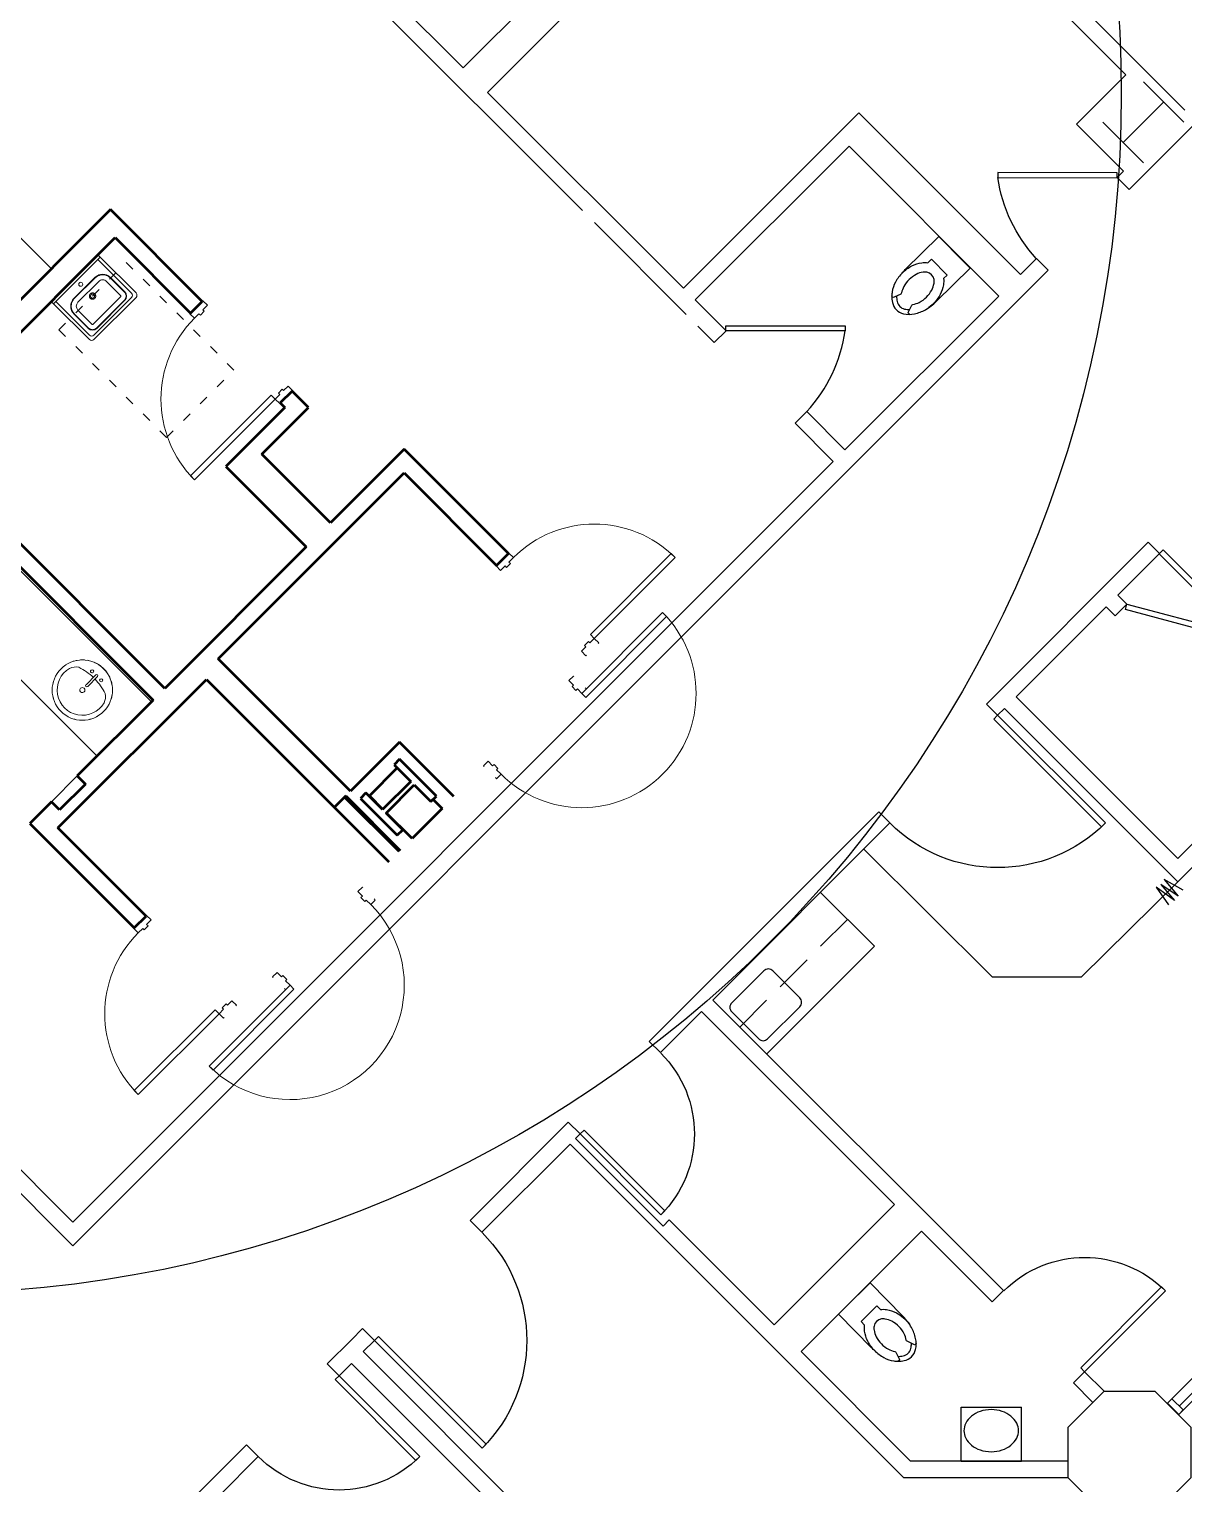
# Model space of a CAD drawing. Header units: inches. Extents: x -59 to 5682, y -269 to 4477.
# Drawn here: x 1556.3 to 1920.1, y 382 to 840.3 of the extents above; entities that cross this region are included whole.
import ezdxf

# ---------------------------------------------------------------- set-up
doc = ezdxf.new("R2010")
doc.units = ezdxf.units.IN
doc.header["$LTSCALE"] = 96
doc.header["$MEASUREMENT"] = 0
doc.linetypes.add('HIDDEN2', pattern=[0.1875, 0.125, -0.0625])
doc.linetypes.add('Loose Dash 1_32_', pattern=[0.078125, 0.03125, -0.046875])
doc.layers.get('0').update_dxf_attribs({"linetype": 'CONTINUOUS'})
for name, color, linetype in [('A-COLS', 5, 'CONTINUOUS'), ('A-DOOR', 2, 'CONTINUOUS'), ('A-FLOR-CASE', 3, 'CONTINUOUS'), ('A-FLOR-CASE-UPPR', 3, 'HIDDEN2'), ('A-FLOR-PFIX', 2, 'CONTINUOUS'), ('A-GLAZ', 2, 'CONTINUOUS'), ('A-GLAZ-SILL', 1, 'CONTINUOUS'), ('A-SHAFT', 1, 'CONTINUOUS'), ('A-WALL-FULL', 6, 'CONTINUOUS'), ('X-CLNG-TRAK', 5, 'CONTINUOUS')]:
    doc.layers.add(name, color=color, linetype=linetype)
for name, color, linetype, lineweight in [('A-DOOR-FRAM', 31, 'CONTINUOUS', 50), ('A-WALL', 113, 'CONTINUOUS', 13), ('I-WALL', 2, 'CONTINUOUS', 13), ('P-SANR-FIXT', 6, 'CONTINUOUS', 9), ('Q-CASE', 31, 'CONTINUOUS', 9), ('S-COLS', 52, 'CONTINUOUS', 13)]:
    doc.layers.add(name, color=color, linetype=linetype, lineweight=lineweight)

# ---------------------------------------------------------------- blocks, each defined once
blk = doc.blocks.new('P2477016')
for p, q in [((-2.504894, -21.068753), (-2.504894, -21.068753)), ((-3.603083, -23.831759), (-3.603083, -23.831759))]:
    blk.add_line(p, q)
for points in [[(-6.93083, -16.399601, -0.022673), (-7, -14.875), (-7, 0), (-3.020761, 0), (0, 0), (3.020761, 0), (7, 0), (7, -14.875)], [(-6.937926, -16.211212, -0.074934), (-6.387938, -12.562014, -0.085426), (-4.920528, -9.670474, -0.066386), (-3.550098, -8.264603), (-3.550098, -6.711212), (3.449902, -6.711212), (3.449902, -8.264603, -0.066386), (4.820333, -9.670474, -0.085426), (6.287743, -12.562014, -0.111314), (6.709134, -17.991061)], [(3.991504, -23.722377, -0.562484), (3.158962, -23.529526), (2.424162, -21.300368, -0.238976), (2.492058, -20.853364, 0.08035), (3.421006, -18.976205, 0.074934), (3.837731, -16.211212, 0.074934), (3.421006, -13.446218, 0.085426), (2.414145, -11.462194, 0.066386), (1.597345, -10.624271, 0.330534), (-1.69754, -10.624271, 0.066386), (-2.51434, -11.462194, 0.085426), (-3.521201, -13.446218, 0.074934), (-3.937926, -16.211212, 0.074934), (-3.521201, -18.976205, 0.08035), (-2.592253, -20.853364, -0.238976), (-2.524357, -21.300368), (-3.250575, -23.503493, -0.549653), (-4.069149, -23.710095)], [(0, -25.75, 0.143932), (2.498761, -25.015482, 0.107177), (4.949747, -22.564786, 0.077997), (6.431696, -19.212481, 0.065232), (7, -14.875)], [(-2.976493, -22.67201, 0.063273), (-1.687041, -23.754089, 0.143932), (0, -24.25)], [(0, -24.25, 0.143932), (1.687041, -23.754089, 0.059203), (2.902316, -22.750942)], [(-4.023967, -23.748064, 0.06085), (-2.498761, -25.015482, 0.143932), (0, -25.75)]]:
    blk.add_lwpolyline(points, format="xyb")
for centre, radius, start, end in [((5.443363, -16.211212), 12.38129, 180, 197.141641), ((2.746106, -17.043143), 9.558648, 197.141641, 216.672481), ((1.035634, -18.316811), 7.426057, 216.672481, 226.574161)]:
    blk.add_arc(centre, radius, start, end)
blk = doc.blocks.new('*U29')
for p, q in [((0, 0), (0, 0)), ((-36, 0), (-36, 0))]:
    blk.add_line(p, q)
blk.add_lwpolyline([(0, 0), (0, 36), (-1.75, 36), (-1.75, 0)], close=True)
blk.add_arc((0, 0), 36, 90, 180)
blk = doc.blocks.new('*U95')
for p, q in [((0, 0), (0, 0)), ((48, 0), (48, 0))]:
    blk.add_line(p, q)
blk.add_lwpolyline([(0, 0), (0, 48), (1.75, 48), (1.75, 0)], close=True)
blk.add_arc((0, 0), 48, 0, 90)
blk = doc.blocks.new('*U24')
for p, q in [((0, 0), (0, 0)), ((36, 0), (36, 0))]:
    blk.add_line(p, q)
blk.add_lwpolyline([(0, 0), (0, 36), (1.75, 36), (1.75, 0)], close=True)
blk.add_arc((0, 0), 36, 0, 90)
blk = doc.blocks.new('*U96')
for p, q in [((0, 0), (0, 0)), ((-48, 0), (-48, 0))]:
    blk.add_line(p, q)
blk.add_lwpolyline([(0, 0), (0, 48), (-1.75, 48), (-1.75, 0)], close=True)
blk.add_arc((0, 0), 48, 90, 180)
blk = doc.blocks.new('*U97')
for p, q in [((0, 0), (0, 0)), ((-36, 0), (-36, 0))]:
    blk.add_line(p, q)
blk.add_lwpolyline([(0, 0), (0, -36), (-1.75, -36), (-1.75, 0)], close=True)
blk.add_arc((0, 0), 36, 180, 270)
blk = doc.blocks.new('*U98')
for p, q in [((0, 0), (0, 0)), ((32, 0), (32, 0))]:
    blk.add_line(p, q)
blk.add_lwpolyline([(0, 0), (27.71, -16), (28.59, -14.48), (0.88, 1.52)], close=True)
blk.add_arc((0, 0), 32, 330, 0)
blk = doc.blocks.new('ador')
at = {"layer": 'A-DOOR'}
blk.add_lwpolyline([(7907.45, 2187.56), (7908.87, 2186.14), (7874.92, 2152.2), (7873.51, 2153.62)], close=True, dxfattribs=at)
blk.add_arc((7860.37, 2149.8), 60.6, 2.2706, 36.8485, dxfattribs=at)
blk = doc.blocks.new('0206.01-BAS-GRID$0$IBEAM')
for points in [[(-0.5, 0.5, 1), (-0.5, 0.5), (0.5, 0.5), (0.5, 0.5, 1)], [(0, -0.5, 1), (0, -0.5), (0, 0.5), (0, 0.5, 1)], [(-0.5, -0.5, 1), (-0.5, -0.5), (0.5, -0.5), (0.5, -0.5, 1)]]:
    blk.add_3dface(points)
blk = doc.blocks.new('Corp_Door Single F - 3_-0_ x 7_-0_ - 2_ Head-2154086-LEVEL 01 OVERALL FLOOR PLAN CATH _1')
at = {"layer": 'A-DOOR', "lineweight": 20}
for p, q in [((16.25, -2.875), (18, -2.875)), ((16.25, -2.875), (16.25, -38.875)), ((18, -2.875), (18, -38.875)), ((16.25, -38.875), (18, -38.875))]:
    blk.add_line(p, q, dxfattribs=at)
at = {"layer": 'A-DOOR', "lineweight": 9}
blk.add_arc((18, -2.875), 36, 180, 270, dxfattribs=at)
at = {"layer": 'A-DOOR-FRAM', "lineweight": 13}
for p, q in [((-20, 2.875), (-18, 2.875)), ((-20, 2.625), (-20, 2.875)), ((-18, 2.875), (-18, 0.875)), ((-18, 0.875), (-17.375, 0.875)), ((-17.375, 0.875), (-17.375, -0.875)), ((17.375, 0.875), (18, 0.875)), ((17.375, -0.875), (17.375, 0.875)), ((18, 2.875), (20, 2.875)), ((18, 0.875), (18, 2.875)), ((20, 2.875), (20, 2.625)), ((-20, -2.875), (-20, -2.625)), ((-18, -2.875), (-20, -2.875)), ((-18, -0.875), (-18, -2.875)), ((-17.375, -0.875), (-18, -0.875)), ((18, -0.875), (17.375, -0.875)), ((18, -2.875), (18, -0.875)), ((20, -2.875), (18, -2.875)), ((20, -2.625), (20, -2.875))]:
    blk.add_line(p, q, dxfattribs=at)
blk = doc.blocks.new('Corp_Door Single F - 3_-0_ x 7_-0_ - 2_ Head-2154112-LEVEL 01 OVERALL FLOOR PLAN CATH _1')
at = {"layer": 'A-DOOR', "lineweight": 20}
for p, q in [((16.25, 38.875), (18, 38.875)), ((16.25, 2.875), (16.25, 38.875)), ((18, 2.875), (18, 38.875)), ((16.25, 2.875), (18, 2.875))]:
    blk.add_line(p, q, dxfattribs=at)
at = {"layer": 'A-DOOR', "lineweight": 9}
blk.add_arc((18, 2.875), 36, 90, 180, dxfattribs=at)
at = {"layer": 'A-DOOR-FRAM', "lineweight": 13}
for p, q in [((-18, 2.875), (-20, 2.875)), ((-20, 2.875), (-20, 2.625)), ((-18, 0.875), (-18, 2.875)), ((-17.375, 0.875), (-18, 0.875)), ((-17.375, -0.875), (-17.375, 0.875)), ((18, 0.875), (17.375, 0.875)), ((17.375, 0.875), (17.375, -0.875)), ((20, 2.875), (18, 2.875)), ((18, 2.875), (18, 0.875)), ((20, 2.625), (20, 2.875)), ((-20, -2.625), (-20, -2.875)), ((-20, -2.875), (-18, -2.875)), ((-18, -2.875), (-18, -0.875)), ((-18, -0.875), (-17.375, -0.875)), ((17.375, -0.875), (18, -0.875)), ((18, -0.875), (18, -2.875)), ((18, -2.875), (20, -2.875)), ((20, -2.875), (20, -2.625))]:
    blk.add_line(p, q, dxfattribs=at)
blk = doc.blocks.new('Corp_Door Single N - 3_-0_ x 7_-0_ - 2_ Head-2944742-LEVEL 01 OVERALL FLOOR PLAN CATH _1')
at = {"layer": 'A-DOOR', "lineweight": 20}
for p, q in [((18, 4.75), (18, 3)), ((18, 4.75), (54, 4.75)), ((54, 4.75), (54, 3)), ((18, 3), (54, 3))]:
    blk.add_line(p, q, dxfattribs=at)
at = {"layer": 'A-DOOR', "lineweight": 9}
blk.add_arc((18, 3), 36, 0, 180, dxfattribs=at)
at = {"layer": 'A-DOOR-FRAM', "lineweight": 13}
for p, q in [((-18, 3), (-20, 3)), ((-20, 3), (-20, 2.5)), ((-18, 1), (-18, 3)), ((-17.375, 1), (-18, 1)), ((-17.375, -0.75), (-17.375, 1)), ((18, 1), (17.375, 1)), ((17.375, 1), (17.375, -0.75)), ((20, 3), (18, 3)), ((18, 3), (18, 1)), ((20, 2.5), (20, 3)), ((-20, -2.5), (-20, -2.75)), ((-20, -2.75), (-18, -2.75)), ((-18, -2.75), (-18, -0.75)), ((-18, -0.75), (-17.375, -0.75)), ((17.375, -0.75), (18, -0.75)), ((18, -0.75), (18, -2.75)), ((18, -2.75), (20, -2.75)), ((20, -2.75), (20, -2.5))]:
    blk.add_line(p, q, dxfattribs=at)
blk = doc.blocks.new('Corp_Door Single N - 3_-0_ x 7_-0_ - 2_ Head-2944743-LEVEL 01 OVERALL FLOOR PLAN CATH _1')
at = {"layer": 'A-DOOR', "lineweight": 20}
for p, q in [((18, -3), (54, -3)), ((18, -4.75), (18, -3)), ((54, -4.75), (54, -3)), ((18, -4.75), (54, -4.75))]:
    blk.add_line(p, q, dxfattribs=at)
at = {"layer": 'A-DOOR', "lineweight": 9}
blk.add_arc((18, -3), 36, 180, 360, dxfattribs=at)
at = {"layer": 'A-DOOR-FRAM', "lineweight": 13}
for p, q in [((-20, 2.75), (-18, 2.75)), ((-20, 2.5), (-20, 2.75)), ((-18, 2.75), (-18, 0.75)), ((-18, 0.75), (-17.375, 0.75)), ((-17.375, 0.75), (-17.375, -1)), ((17.375, 0.75), (18, 0.75)), ((17.375, -1), (17.375, 0.75)), ((18, 2.75), (20, 2.75)), ((18, 0.75), (18, 2.75)), ((20, 2.75), (20, 2.5)), ((-20, -3), (-20, -2.5)), ((-18, -3), (-20, -3)), ((-18, -1), (-18, -3)), ((-17.375, -1), (-18, -1)), ((18, -1), (17.375, -1)), ((18, -3), (18, -1)), ((20, -3), (18, -3)), ((20, -2.5), (20, -3))]:
    blk.add_line(p, q, dxfattribs=at)
blk = doc.blocks.new('Lavatory - ADA Installation-2535752-LEVEL 01 OVERALL FLOOR PLAN CATH _1')
at = {"layer": 'P-SANR-FIXT'}
for p, q in [((-10.85, -3.63), (-10.85, -4.63)), ((9.9, -4.63), (9.9, -3.63)), ((-10.85, -4.63), (9.9, -4.63)), ((-10.85, -4.63), (-10.85, -20.62)), ((-9.85, -19.63), (-9.85, -4.63)), ((-9.85, -4.63), (-9.85, -19.63)), ((-5.1, -8.13), (-5.2, -8.13)), ((4.15, -8), (-5.1, -8)), ((-5.1, -8), (4.15, -8)), ((-5.1, -8.13), (4.15, -8.13)), ((8.9, -4.63), (8.9, -19.63)), ((8.9, -19.63), (8.9, -4.63)), ((9.9, -20.62), (9.9, -4.63)), ((-8.6, -11.5), (-8.6, -17.88)), ((-8.6, -17.88), (-8.6, -11.5)), ((-8.48, -17.88), (-8.48, -11.5)), ((-6.85, -11.5), (-6.85, -17.88)), ((-6.85, -11.5), (-6.85, -17.88)), ((4.15, -9.75), (-5.1, -9.75)), ((4.15, -9.75), (-5.1, -9.75)), ((5.9, -17.88), (5.9, -11.5)), ((5.9, -17.88), (5.9, -11.5)), ((7.52, -11.5), (7.52, -11.4)), ((7.52, -11.5), (7.52, -17.88)), ((7.65, -17.88), (7.65, -11.5)), ((7.65, -11.5), (7.65, -17.88)), ((-8.48, -17.88), (-8.48, -17.93)), ((-6.73, -18), (5.77, -18)), ((-6.73, -18), (5.77, -18)), ((7.52, -17.89), (7.52, -17.88)), ((-9.85, -21.62), (8.9, -21.62)), ((7.9, -20.62), (-8.85, -20.62)), ((-8.85, -20.62), (7.9, -20.62)), ((-6.75, -19.62), (-6.73, -19.63)), ((5.77, -19.63), (-6.73, -19.63)), ((-6.73, -19.75), (5.77, -19.75)), ((5.77, -19.75), (-6.73, -19.75)), ((5.77, -19.63), (5.83, -19.62))]:
    blk.add_line(p, q, dxfattribs=at)
at = {"layer": 'P-SANR-FIXT', "linetype": 'Loose Dash 1_32_'}
for p, q in [((-15.48, -11.63), (14.52, -11.63)), ((-15.48, -59.62), (-15.48, -11.63)), ((14.52, -59.62), (14.52, -11.63)), ((-15.48, -59.62), (14.52, -59.62))]:
    blk.add_line(p, q, dxfattribs=at)
at = {"layer": 'P-SANR-FIXT', "flags": 128}
for points in [[(-8.48, -11.5), (-8.47, -11.37), (-8.47, -11.23), (-8.45, -11.1), (-8.43, -10.96), (-8.41, -10.83), (-8.38, -10.7), (-8.35, -10.57), (-8.31, -10.44), (-8.26, -10.31), (-8.21, -10.19), (-8.16, -10.06), (-8.1, -9.94), (-8.03, -9.82), (-7.96, -9.71), (-7.89, -9.59), (-7.81, -9.48), (-7.73, -9.38), (-7.64, -9.27), (-7.55, -9.17), (-7.45, -9.08), (-7.35, -8.99), (-7.25, -8.9), (-7.15, -8.81), (-7.04, -8.74), (-6.93, -8.66), (-6.81, -8.59), (-6.69, -8.52), (-6.57, -8.46), (-6.45, -8.41), (-6.33, -8.35), (-6.2, -8.31), (-6.07, -8.27), (-5.94, -8.23), (-5.81, -8.2), (-5.68, -8.17), (-5.54, -8.15), (-5.41, -8.14), (-5.27, -8.13), (-5.14, -8.13), (-5.1, -8.13)], [(4.25, -8.13), (4.18, -8.13), (4.15, -8.13)], [(4.15, -8.13), (4.28, -8.13), (4.42, -8.14), (4.55, -8.15), (4.69, -8.17), (4.82, -8.19), (4.95, -8.22), (5.08, -8.26), (5.21, -8.3), (5.34, -8.34), (5.46, -8.39), (5.59, -8.45), (5.71, -8.51), (5.82, -8.57), (5.94, -8.64), (6.05, -8.71), (6.16, -8.79), (6.27, -8.88), (6.37, -8.96), (6.47, -9.05), (6.57, -9.15), (6.66, -9.25), (6.75, -9.35), (6.83, -9.46), (6.91, -9.56), (6.99, -9.68), (7.06, -9.79), (7.12, -9.91), (7.19, -10.03), (7.24, -10.15), (7.29, -10.28), (7.34, -10.4), (7.38, -10.53), (7.42, -10.66), (7.45, -10.79), (7.47, -10.93), (7.49, -11.06), (7.51, -11.19), (7.52, -11.33), (7.52, -11.46), (7.52, -11.5)], [(-8.47, -11.4), (-8.48, -11.46), (-8.48, -11.5)], [(0.52, -11.63), (0.52, -11.59), (0.52, -11.55), (0.52, -11.51), (0.51, -11.47), (0.5, -11.43), (0.49, -11.39), (0.48, -11.35), (0.47, -11.31), (0.46, -11.27), (0.44, -11.24), (0.43, -11.2), (0.41, -11.16), (0.39, -11.13), (0.37, -11.09), (0.35, -11.06), (0.32, -11.03), (0.3, -11), (0.27, -10.97), (0.25, -10.94), (0.22, -10.91), (0.19, -10.88), (0.16, -10.85), (0.13, -10.83), (0.1, -10.81), (0.06, -10.78), (0.03, -10.76), (-0.01, -10.74), (-0.04, -10.72), (-0.08, -10.71), (-0.11, -10.69), (-0.15, -10.68), (-0.19, -10.67), (-0.23, -10.66), (-0.27, -10.65), (-0.31, -10.64), (-0.35, -10.63), (-0.39, -10.63), (-0.43, -10.63), (-0.47, -10.63), (-0.51, -10.63), (-0.55, -10.63), (-0.59, -10.63), (-0.63, -10.64), (-0.67, -10.64), (-0.7, -10.65), (-0.74, -10.66), (-0.78, -10.67), (-0.82, -10.69), (-0.86, -10.7), (-0.89, -10.72), (-0.93, -10.73), (-0.96, -10.75), (-1, -10.77), (-1.03, -10.79), (-1.07, -10.82), (-1.1, -10.84), (-1.13, -10.87), (-1.16, -10.89), (-1.19, -10.92), (-1.21, -10.95), (-1.24, -10.98), (-1.27, -11.01), (-1.29, -11.04), (-1.31, -11.08), (-1.33, -11.11), (-1.35, -11.14), (-1.37, -11.18), (-1.39, -11.22), (-1.41, -11.25), (-1.42, -11.29), (-1.43, -11.33), (-1.44, -11.37), (-1.45, -11.41), (-1.46, -11.44), (-1.47, -11.48), (-1.47, -11.52), (-1.48, -11.56), (-1.48, -11.6), (-1.48, -11.63)], [(-1.48, -11.63), (-1.48, -11.66), (-1.47, -11.7), (-1.47, -11.74), (-1.46, -11.78), (-1.46, -11.82), (-1.45, -11.86), (-1.44, -11.9), (-1.43, -11.94), (-1.41, -11.98), (-1.4, -12.01), (-1.38, -12.05), (-1.36, -12.09), (-1.34, -12.12), (-1.32, -12.16), (-1.3, -12.19), (-1.28, -12.22), (-1.25, -12.25), (-1.23, -12.28), (-1.2, -12.31), (-1.17, -12.34), (-1.14, -12.37), (-1.11, -12.4), (-1.08, -12.42), (-1.05, -12.44), (-1.02, -12.47), (-0.98, -12.49), (-0.95, -12.51), (-0.91, -12.53), (-0.88, -12.54), (-0.84, -12.56), (-0.8, -12.57), (-0.76, -12.58), (-0.73, -12.59), (-0.69, -12.6), (-0.65, -12.61), (-0.61, -12.62), (-0.57, -12.62), (-0.53, -12.62), (-0.49, -12.62), (-0.45, -12.62), (-0.41, -12.62), (-0.37, -12.62), (-0.33, -12.61), (-0.29, -12.61), (-0.25, -12.6), (-0.21, -12.59), (-0.17, -12.58), (-0.13, -12.56), (-0.1, -12.55), (-0.06, -12.53), (-0.02, -12.52), (0.01, -12.5), (0.04, -12.48), (0.08, -12.46), (0.11, -12.43), (0.14, -12.41), (0.17, -12.38), (0.2, -12.36), (0.23, -12.33), (0.26, -12.3), (0.29, -12.27), (0.31, -12.24), (0.34, -12.21), (0.36, -12.17), (0.38, -12.14), (0.4, -12.11), (0.42, -12.07), (0.44, -12.03), (0.45, -12), (0.47, -11.96), (0.48, -11.92), (0.49, -11.88), (0.5, -11.84), (0.51, -11.81), (0.51, -11.77), (0.52, -11.73), (0.52, -11.69), (0.52, -11.65), (0.52, -11.63)], [(-1.1, -11.63), (-1.1, -11.6), (-1.1, -11.58), (-1.1, -11.55), (-1.09, -11.53), (-1.09, -11.5), (-1.08, -11.48), (-1.08, -11.45), (-1.07, -11.43), (-1.06, -11.4), (-1.05, -11.38), (-1.04, -11.36), (-1.03, -11.34), (-1.02, -11.31), (-1.01, -11.29), (-0.99, -11.27), (-0.98, -11.25), (-0.96, -11.23), (-0.95, -11.21), (-0.93, -11.19), (-0.91, -11.18), (-0.89, -11.16), (-0.88, -11.14), (-0.86, -11.13), (-0.84, -11.11), (-0.81, -11.1), (-0.79, -11.09), (-0.77, -11.07), (-0.75, -11.06), (-0.73, -11.05), (-0.7, -11.04), (-0.68, -11.03), (-0.66, -11.03), (-0.63, -11.02), (-0.61, -11.01), (-0.58, -11.01), (-0.56, -11.01), (-0.53, -11), (-0.51, -11), (-0.48, -11), (-0.46, -11), (-0.43, -11), (-0.41, -11), (-0.38, -11.01), (-0.36, -11.01), (-0.34, -11.02), (-0.31, -11.02), (-0.29, -11.03), (-0.26, -11.04), (-0.24, -11.05), (-0.22, -11.06), (-0.19, -11.07), (-0.17, -11.08), (-0.15, -11.09), (-0.13, -11.11), (-0.11, -11.12), (-0.09, -11.13), (-0.07, -11.15), (-0.05, -11.17), (-0.03, -11.18), (-0.02, -11.2), (0, -11.22), (0.02, -11.24), (0.03, -11.26), (0.05, -11.28), (0.06, -11.3), (0.07, -11.32), (0.08, -11.35), (0.09, -11.37), (0.1, -11.39), (0.11, -11.42), (0.12, -11.44), (0.13, -11.46), (0.13, -11.49), (0.14, -11.51), (0.14, -11.54), (0.14, -11.56), (0.15, -11.59), (0.15, -11.61), (0.15, -11.63)], [(0.15, -11.63), (0.15, -11.65), (0.15, -11.67), (0.14, -11.7), (0.14, -11.72), (0.14, -11.75), (0.13, -11.77), (0.12, -11.8), (0.12, -11.82), (0.11, -11.85), (0.1, -11.87), (0.09, -11.89), (0.08, -11.91), (0.07, -11.94), (0.05, -11.96), (0.04, -11.98), (0.02, -12), (0.01, -12.02), (-0.01, -12.04), (-0.02, -12.06), (-0.04, -12.07), (-0.06, -12.09), (-0.08, -12.11), (-0.1, -12.12), (-0.12, -12.14), (-0.14, -12.15), (-0.16, -12.16), (-0.18, -12.18), (-0.2, -12.19), (-0.23, -12.2), (-0.25, -12.21), (-0.27, -12.22), (-0.3, -12.22), (-0.32, -12.23), (-0.35, -12.24), (-0.37, -12.24), (-0.4, -12.24), (-0.42, -12.25), (-0.45, -12.25), (-0.47, -12.25), (-0.5, -12.25), (-0.52, -12.25), (-0.55, -12.25), (-0.57, -12.24), (-0.59, -12.24), (-0.62, -12.23), (-0.64, -12.23), (-0.67, -12.22), (-0.69, -12.21), (-0.71, -12.2), (-0.74, -12.19), (-0.76, -12.18), (-0.78, -12.17), (-0.8, -12.16), (-0.82, -12.14), (-0.84, -12.13), (-0.86, -12.12), (-0.88, -12.1), (-0.9, -12.08), (-0.92, -12.07), (-0.94, -12.05), (-0.95, -12.03), (-0.97, -12.01), (-0.99, -11.99), (-1, -11.97), (-1.01, -11.95), (-1.03, -11.93), (-1.04, -11.9), (-1.05, -11.88), (-1.06, -11.86), (-1.07, -11.83), (-1.07, -11.81), (-1.08, -11.79), (-1.09, -11.76), (-1.09, -11.74), (-1.1, -11.71), (-1.1, -11.69), (-1.1, -11.66), (-1.1, -11.64), (-1.1, -11.63)], [(-6.73, -19.63), (-6.8, -19.62), (-6.87, -19.62), (-6.94, -19.61), (-7.01, -19.6), (-7.07, -19.59), (-7.14, -19.57), (-7.21, -19.56), (-7.28, -19.54), (-7.34, -19.51), (-7.41, -19.49), (-7.47, -19.46), (-7.54, -19.43), (-7.6, -19.39), (-7.66, -19.36), (-7.72, -19.32), (-7.77, -19.28), (-7.83, -19.24), (-7.88, -19.19), (-7.93, -19.14), (-7.98, -19.09), (-8.03, -19.04), (-8.08, -18.99), (-8.12, -18.94), (-8.16, -18.88), (-8.2, -18.82), (-8.24, -18.76), (-8.27, -18.7), (-8.3, -18.64), (-8.33, -18.57), (-8.36, -18.51), (-8.38, -18.44), (-8.4, -18.38), (-8.42, -18.31), (-8.44, -18.24), (-8.45, -18.17), (-8.46, -18.1), (-8.47, -18.03), (-8.47, -17.96), (-8.48, -17.89), (-8.48, -17.88)], [(7.52, -17.88), (7.52, -17.94), (7.52, -18.01), (7.51, -18.08), (7.5, -18.15), (7.49, -18.22), (7.47, -18.29), (7.45, -18.36), (7.43, -18.43), (7.41, -18.49), (7.38, -18.56), (7.36, -18.62), (7.33, -18.68), (7.29, -18.74), (7.26, -18.8), (7.22, -18.86), (7.18, -18.92), (7.13, -18.98), (7.09, -19.03), (7.04, -19.08), (6.99, -19.13), (6.94, -19.18), (6.89, -19.22), (6.83, -19.27), (6.78, -19.31), (6.72, -19.35), (6.66, -19.38), (6.6, -19.42), (6.54, -19.45), (6.47, -19.48), (6.41, -19.51), (6.34, -19.53), (6.27, -19.55), (6.21, -19.57), (6.14, -19.59), (6.07, -19.6), (6, -19.61), (5.93, -19.62), (5.86, -19.62), (5.79, -19.62), (5.77, -19.63)], [(-8.25, -18.74), (-8.21, -18.8), (-8.17, -18.86)], [(6.64, -19.39), (6.7, -19.36), (6.76, -19.32)]]:
    blk.add_lwpolyline(points, dxfattribs=at)
at = {"layer": 'P-SANR-FIXT'}
for centre, radius, start, end in [((-5.1, -11.5), 3.5, 90, 180), ((-5.1, -11.5), 3.5, 129.5802, 180), ((-5.1, -11.5), 3.5, 123.6734, 128.9698), ((-5.1, -11.5), 3.5, 90, 123.4498), ((-0.48, -6.37), 0.625, 0, 180), ((-0.48, -6.37), 0.625, 180, 360), ((4.15, -11.5), 3.5, 0, 90), ((4.15, -11.5), 3.5, 39.5802, 90), ((-5.1, -11.5), 1.75, 90, 180), ((-0.48, -11.63), 1, 168.929, 180), ((-0.48, -11.63), 1, 180, 191.071), ((-0.48, -11.63), 1, 134.4102, 148.0398), ((-0.48, -11.63), 1, 211.9602, 225.4352), ((-0.48, -11.63), 1, 103.7632, 112.7768), ((-0.48, -11.63), 1, 283.7632, 292.7768), ((-0.48, -11.63), 1, 31.9602, 45.4352), ((-0.48, -11.63), 1, 314.4102, 328.0398), ((-0.48, -11.63), 1, 360, 11.071), ((-0.48, -11.63), 1, 348.929, 360), ((4.15, -11.5), 1.75, 0, 90), ((4.15, -11.5), 3.5, 33.6734, 38.9698), ((4.15, -11.5), 3.5, 0, 33.4498), ((-6.73, -17.88), 1.88, 180, 270), ((-6.73, -17.88), 1.87, 180, 270), ((-6.73, -17.88), 0.125, 180, 270), ((-6.73, -17.88), 0.125, 180, 270), ((5.77, -17.88), 0.125, 270, 360), ((5.77, -17.88), 1.88, 270, 0), ((5.77, -17.88), 1.87, 270, 360), ((5.77, -17.88), 0.125, 270, 0), ((-9.85, -20.62), 1, 180, 270), ((-8.85, -19.63), 1, 180, 270), ((-8.85, -19.63), 1, 180, 270), ((7.9, -19.63), 1, 270, 0), ((7.9, -19.63), 1, 270, 0), ((8.9, -20.62), 1, 270, 0)]:
    blk.add_arc(centre, radius, start, end, dxfattribs=at)
blk = doc.blocks.new('W-Wide Flange-Column - W14X342-V58-LEVEL 01 OVERALL FLOOR PLAN CATH _1')
at = {"layer": 'S-COLS', "color": 8, "lineweight": 50}
for p, q in [((8.2, 8.75), (-8.2, 8.75)), ((-8.2, 8.75), (-8.2, 6.28)), ((-8.2, 6.28), (-0.77, 6.28)), ((-0.77, 6.28), (-0.77, -6.28)), ((0.77, -6.28), (0.77, 6.28)), ((0.77, 6.28), (8.2, 6.28)), ((8.2, 6.28), (8.2, 8.75)), ((-0.77, -6.28), (-8.2, -6.28)), ((-8.2, -6.28), (-8.2, -8.75)), ((-8.2, -8.75), (8.2, -8.75)), ((8.2, -6.28), (0.77, -6.28)), ((8.2, -8.75), (8.2, -6.28))]:
    blk.add_line(p, q, dxfattribs=at)
blk = doc.blocks.new('CASE_Countertop_Vanity_Sink-Round_HED - 24_ D 36_ H-3247592-LEVEL 01 OVERALL FLOOR PLAN CATH _1')
at = {"layer": 'Q-CASE'}
for p, q in [((-52.26, -0.75), (66.24, -0.75)), ((-52.26, -25), (66.24, -25))]:
    blk.add_line(p, q, dxfattribs=at)
for start, end in [(0, 124.2525), (296.0962, 360)]:
    blk.add_arc((-33.77, -11.13), 9.53, start, end, dxfattribs=at)
blk = doc.blocks.new('CASE_Countertop_Vanity_Sink-Round_HED - 24_ D 36_ H-2568368-LEVEL 01 OVERALL FLOOR PLAN CATH _1')
at = {"layer": 'Q-CASE'}
for p, q in [((-52.26, 25), (50.99, 25)), ((50.99, 0.75), (-52.26, 0.75))]:
    blk.add_line(p, q, dxfattribs=at)
for start, end in [(147.7797, 151.2375), (133.391, 136.609), (119.1644, 121.4992), (58.5008, 60.8356), (43.391, 46.609), (28.7625, 32.2203), (162.6821, 165.6363), (14.3637, 17.3179), (180, 181.281), (193.6718, 199.8383), (340.1617, 346.3282), (358.719, 360), (207.4035, 214.6585), (221.0731, 228.9269), (234.6204, 242.9984), (247.8206, 256.9709), (282.9792, 292.1794), (297.0016, 305.3796), (311.0731, 318.9269), (325.3415, 332.5965), (258.631, 281.369)]:
    blk.add_arc((-34.26, 13.5), 9.5, start, end, dxfattribs=at)
blk = doc.blocks.new('PLUMB_Sink-Vanity-Round_HED - 19_ W 19_ D 34_ H-2138727-LEVEL 01 OVERALL FLOOR PLAN CATH _1')
at = {"layer": 'P-SANR-FIXT'}
for p, q in [((3.43, -9.73), (3.43, -5.36)), ((4.18, -9.73), (4.18, -5.36))]:
    blk.add_line(p, q, dxfattribs=at)
for centre, radius, start, end in [((3.81, -3.35), 9.5, 90, 270), ((3.81, -3.35), 9.5, 270, 90), ((3.81, -3.35), 7.93, 345.3071, 194.6929), ((3.81, -3.35), 0.812, 360, 180), ((3.81, -3.35), 0.812, 180, 0), ((0.05, -4.11), 4.12, 197.8096, 239.2073), ((3.81, 9.17), 17.81, 250.7914, 268.7933), ((3.81, -5.36), 0.375, 0, 180), ((3.81, 9.17), 17.81, 271.2067, 289.2086), ((7.56, -4.11), 4.12, 300.7927, 342.1904), ((1.81, -9.73), 0.5, 0, 180), ((1.81, -9.73), 0.5, 180, 360), ((3.81, -9.73), 0.375, 180, 0), ((5.81, -9.73), 0.5, 360, 180), ((5.81, -9.73), 0.5, 180, 0)]:
    blk.add_arc(centre, radius, start, end, dxfattribs=at)

msp = doc.modelspace()

# ---------------------------------------------------------------- linework, layer by layer
at = {"layer": 'A-FLOR-CASE'}
for p, q in [((1805.63, 568.31), (1822.6, 551.34)), ((1822.6, 551.34), (1788.66, 517.4))]:
    msp.add_line(p, q, dxfattribs=at)
at = {"layer": 'A-FLOR-CASE-UPPR'}
msp.add_line((1814.12, 559.82), (1780.17, 525.88), dxfattribs=at)
at = {"layer": 'A-FLOR-PFIX'}
for p, q in [((1849.91, 389.15), (1849.91, 406.15)), ((1849.91, 406.15), (1868.91, 406.15)), ((1868.91, 389.15), (1868.91, 406.15)), ((1849.91, 389.15), (1868.91, 389.15))]:
    msp.add_line(p, q, dxfattribs=at)
for points in [[(1831.32, 763.37, -0.022673), (1832.35, 764.49), (1842.95, 774.93), (1845.74, 772.09), (1847.86, 769.94), (1849.98, 767.79), (1852.78, 764.95), (1842.18, 754.51)], [(1831.44, 763.51, -0.074934), (1834.43, 765.68, -0.085426), (1837.52, 766.66, -0.066386), (1839.48, 766.67), (1840.59, 767.76), (1845.5, 762.77), (1844.4, 761.68, -0.066386), (1844.36, 759.72, -0.085426), (1843.32, 756.64, -0.111314), (1839.75, 752.54)], [(1833.76, 750.45, -0.562484), (1833.31, 751.18), (1834.39, 753.27, -0.238976), (1834.75, 753.53, 0.08035), (1836.74, 754.19, 0.074934), (1839, 755.83, 0.074934), (1840.68, 758.07, 0.085426), (1841.39, 760.18, 0.066386), (1841.41, 761.35, 0.330534), (1839.1, 763.69, 0.066386), (1837.93, 763.69, 0.085426), (1835.81, 763.01, 0.074934), (1833.55, 761.37, 0.074934), (1831.87, 759.13, 0.08035), (1831.19, 757.16, -0.238976), (1830.91, 756.79), (1828.84, 755.77, -0.549653), (1828.11, 756.2)], [(1828.12, 756.14, 0.06085), (1828.29, 754.17, 0.143932), (1829.52, 751.87)], [(1829.52, 751.87, 0.143932), (1831.79, 750.61, 0.107177), (1835.26, 750.58, 0.077997), (1838.69, 751.88, 0.065232), (1842.18, 754.51)], [(1829.62, 756.15, 0.063273), (1829.75, 754.48, 0.143932), (1830.58, 752.93)], [(1830.58, 752.93, 0.143932), (1832.12, 752.07, 0.059203), (1833.69, 751.91)]]:
    msp.add_lwpolyline(points, format="xyb", dxfattribs=at)
for points in [[(1777.66, 530.67), (1786.15, 522.18, 0.414214), (1788.97, 522.18), (1799.08, 532.29, 0.414214), (1799.08, 535.11), (1790.59, 543.6, 0.414214), (1787.76, 543.6), (1777.66, 533.5, 0.414214)], [(1868, 398.75, 0.118418), (1867.44, 401.08, 0.104636), (1865.62, 403.33, 0.089656), (1862.9, 404.82, 0.163755), (1855.93, 404.82, 0.089656), (1853.21, 403.33, 0.104636), (1851.39, 401.08, 0.240204), (1851.39, 396.42, 0.104636), (1853.21, 394.17, 0.089656), (1855.93, 392.68, 0.163755), (1862.9, 392.68, 0.089656), (1865.62, 394.17, 0.104636), (1867.44, 396.42, 0.118418)]]:
    msp.add_lwpolyline(points, format="xyb", close=True, dxfattribs=at)
for centre, radius, start, end in [((1840.13, 754.69), 12.38, 134.5546, 151.6963), ((1835.54, 756.35), 7.43, 171.2271, 181.1288), ((1837.65, 756.02), 9.56, 151.6963, 171.2271)]:
    msp.add_arc(centre, radius, start, end, dxfattribs=at)
at = {"layer": 'A-GLAZ'}
msp.add_line((1945.26, 433.13), (1918.65, 406.52), dxfattribs=at)
at = {"layer": 'A-GLAZ-SILL'}
for p, q in [((1914.94, 407.41), (2099.67, 592.14)), ((1918.48, 403.87), (2103.21, 588.6))]:
    msp.add_line(p, q, dxfattribs=at)
at = {"layer": 'A-SHAFT'}
msp.add_circle((1522.44, 819.85), 377.96, dxfattribs=at)
at = {"layer": 'A-WALL', "color": 8, "lineweight": 50}
msp.add_line((1686.44, 594.77), (1676.93, 585.27), dxfattribs=at)
at = {"layer": 'A-WALL-FULL'}
for p, q in [((1535.56, 985.54), (1693.07, 828.03)), ((1531.85, 981.83), (1730.68, 783.1)), ((1762.72, 897.68), (1693.07, 828.03)), ((1762.98, 882.57), (1700.76, 820.34)), ((1920.39, 814.76), (1879.37, 855.77)), ((1901.82, 825.89), (1877.2, 850.52)), ((1901.82, 825.89), (1886.27, 810.34)), ((1700.76, 820.34), (1762.46, 758.67)), ((1932.58, 819.53), (1902.84, 789.79)), ((1762.46, 758.67), (1817.69, 813.89)), ((1868.59, 762.96), (1817.69, 813.89)), ((1901.12, 795.49), (1886.27, 810.34)), ((1766.16, 754.97), (1814.61, 803.39)), ((1861.79, 756.18), (1814.61, 803.39)), ((1901.12, 795.49), (1899.13, 793.5)), ((1902.84, 789.79), (1899.13, 793.5)), ((1734.39, 779.39), (1763.34, 750.36)), ((1873.67, 768.04), (1868.59, 762.96)), ((1877.38, 764.33), (1873.67, 768.04)), ((1877.38, 764.33), (1806.27, 693.26)), ((1861.79, 756.18), (1813.34, 707.76)), ((1766.16, 754.97), (1775.87, 745.24)), ((1767.03, 746.67), (1772.16, 741.53)), ((1775.87, 745.24), (1772.16, 741.53)), ((1797.62, 716.08), (1801.33, 719.79)), ((1801.33, 719.79), (1813.34, 707.76)), ((1797.62, 716.08), (1809.63, 704.05)), ((1809.63, 704.05), (1802.56, 696.97)), ((1802.56, 696.97), (1570.07, 464.46)), ((1806.27, 693.26), (1570.07, 457.03)), ((1908.86, 678.61), (1857.9, 627.65)), ((1908.86, 678.61), (1912.39, 675.07)), ((1912.39, 675.07), (1899.32, 662)), ((1899.32, 662), (1902.16, 659.16)), ((1895.61, 658.28), (1867.27, 629.95)), ((1895.61, 658.28), (1898.45, 655.44)), ((1902.16, 659.16), (1898.45, 655.44)), ((1867.27, 629.95), (1918.2, 579.03)), ((1857.9, 627.65), (1861.44, 624.12)), ((1863.56, 626.24), (1861.44, 624.12)), ((1863.56, 626.24), (1918.2, 571.6)), ((1946.53, 607.36), (1918.2, 579.03)), ((1823.96, 593.71), (1751.64, 521.38)), ((1823.96, 593.71), (1827.5, 590.18)), ((1827.5, 590.18), (1771.68, 534.35)), ((1937.15, 590.55), (1918.2, 571.6)), ((1771.68, 534.35), (1863.26, 442.91)), ((1768.14, 530.82), (1755.17, 517.84)), ((1768.14, 530.82), (1828.91, 470.02)), ((1751.64, 521.38), (1755.17, 517.84)), ((1570.07, 464.46), (1533.22, 501.31)), ((1570.07, 457.03), (1529.51, 497.59)), ((1726.18, 495.92), (1695.21, 464.96)), ((1726.18, 495.92), (1729.9, 492.21)), ((1729.9, 492.21), (1728.48, 490.8)), ((1756.06, 463.22), (1728.48, 490.8)), ((1726.71, 489.03), (1698.93, 461.25)), ((1831.84, 383.9), (1726.71, 489.03)), ((1828.91, 470.02), (1791.01, 432.13)), ((1695.21, 464.96), (1698.93, 461.25)), ((1758, 465.16), (1756.06, 463.22)), ((1758, 465.16), (1791.01, 432.13)), ((1837.41, 461.55), (1799.51, 423.65)), ((1837.41, 461.55), (1859.71, 439.39)), ((1859.71, 439.39), (1863.26, 442.91)), ((1661.38, 430.91), (1657.85, 427.37)), ((1661.38, 430.91), (1665.09, 427.19)), ((1657.85, 427.37), (1650.25, 419.77)), ((1665.09, 427.2), (1661.56, 423.66)), ((1725.78, 359.43), (1661.56, 423.66)), ((1799.51, 423.65), (1834.02, 389.15)), ((1653.96, 416.06), (1650.25, 419.77)), ((1657.85, 419.95), (1653.96, 416.06)), ((1720.53, 357.26), (1657.85, 419.95)), ((1885.3, 413.8), (1888.85, 417.33)), ((1888.85, 417.33), (1894.96, 411.21)), ((1885.3, 413.8), (1891.43, 407.67)), ((1608.71, 378.23), (1624.79, 394.31)), ((1628.5, 390.6), (1624.79, 394.31)), ((1628.5, 390.6), (1616.13, 378.23)), ((1883.65, 389.15), (1834.02, 389.15)), ((1883.65, 383.9), (1831.84, 383.9))]:
    msp.add_line(p, q, dxfattribs=at)
for points in [[(1894.96, 411.21), (1910.96, 411.21), (1922.28, 399.9), (1922.28, 383.9), (1910.96, 372.58), (1894.96, 372.58), (1883.65, 383.9), (1883.65, 399.9)], [(1919.89, 405.29), (1918.48, 403.87), (1914.94, 407.41), (1916.35, 408.82)]]:
    msp.add_lwpolyline(points, close=True, dxfattribs=at)
at = {"layer": 'I-WALL', "lineweight": 50}
for p, q in [((1581.96, 783.41), (1545.63, 747.07)), ((1610.86, 754.5), (1581.96, 783.41)), ((1520.24, 711.43), (1583.37, 774.57)), ((1583.37, 774.57), (1607.15, 750.79)), ((1607.15, 750.79), (1610.86, 754.5)), ((1639.15, 726.22), (1635.44, 722.51)), ((1644.28, 721.09), (1639.15, 726.22)), ((1636.85, 721.09), (1618.27, 702.5)), ((1629.58, 706.39), (1644.28, 721.09)), ((1635.44, 722.51), (1636.85, 721.09)), ((1599.08, 632.59), (1520.24, 711.43)), ((1651.23, 684.74), (1629.58, 706.39)), ((1674.42, 707.92), (1651.23, 684.74)), ((1707.3, 675.03), (1674.42, 707.92)), ((1522.36, 701.89), (1595.37, 628.88)), ((1618.27, 702.5), (1643.63, 677.14)), ((1615.85, 641.93), (1674.42, 700.5)), ((1674.42, 700.5), (1703.59, 671.32)), ((1643.63, 677.14), (1599.08, 632.59)), ((1703.59, 671.32), (1707.3, 675.03)), ((1657.57, 600.21), (1615.85, 641.93)), ((1565.38, 588.63), (1612.14, 635.39)), ((1612.14, 635.39), (1669.6, 577.93)), ((1595.37, 628.88), (1571.49, 605)), ((1571.49, 605), (1574.05, 602.43)), ((1574.05, 602.43), (1565.92, 594.3)), ((1563.36, 596.86), (1556.54, 590.05)), ((1565.92, 594.3), (1563.36, 596.86)), ((1656.07, 598.71), (1652.44, 595.08)), ((1672.87, 581.2), (1655.71, 598.35)), ((1556.54, 590.05), (1589.43, 557.16)), ((1593.14, 560.87), (1565.38, 588.63)), ((1589.43, 557.16), (1593.14, 560.87))]:
    msp.add_line(p, q, dxfattribs=at)
at = {"layer": 'I-WALL', "color": 8, "lineweight": 50}
for p, q in [((1673, 615.64), (1657.57, 600.21)), ((1690.15, 598.48), (1673, 615.64)), ((1663.49, 598.71), (1672.3, 607.51)), ((1656.07, 598.71), (1673.22, 581.55)), ((1667.74, 594.46), (1663.49, 598.71)), ((1683.59, 597.62), (1686.44, 594.77)), ((1676.93, 585.27), (1668.83, 593.37))]:
    msp.add_line(p, q, dxfattribs=at)
at = {"layer": 'I-WALL'}
msp.add_line((1563.36, 596.86), (1571.49, 605), dxfattribs=at)
at = {"layer": 'X-CLNG-TRAK'}
for p, q in [((1859.78, 541.62), (1819.24, 581.92)), ((1918.19, 571.61), (1887.78, 541.62)), ((1917.15, 565.72), (1911.37, 569.92)), ((1911.37, 569.92), (1915.31, 564.4)), ((1918.33, 567.16), (1912.82, 570.84)), ((1912.82, 570.84), (1917.15, 565.72)), ((1919.91, 569), (1913.87, 572.41)), ((1913.87, 572.41), (1918.33, 567.16)), ((1887.78, 541.62), (1859.78, 541.62))]:
    msp.add_line(p, q, dxfattribs=at)

# ---------------------------------------------------------------- block references
at = {"layer": 'A-COLS', "xscale": 18.00000000000047, "yscale": 18.00000000000047, "zscale": 1e-06, "rotation": 135}
msp.add_blockref('0206.01-BAS-GRID$0$IBEAM', (1907.34, 810.91), dxfattribs=at)
at = {"layer": 'A-DOOR'}
for p, xscale, yscale, zscale, rotation in [((-2293.68, -6575.33), 1.043478260869434, 1.043478260869434, 1.043478260869434, 44.99999999996469), ((7451.54, 3954.09), -0.7826091909387197, 0.7826091909391835, 0.7826091909394275, 44.93553947442383), ((-3776.62, 3905.84), 0.7826091909387195, 0.7826091909387195, 0.7826091909387195, 315.0644605255762)]:
    msp.add_blockref('ador', p, dxfattribs=dict(at, xscale=xscale, yscale=yscale, zscale=zscale, rotation=rotation))
for name, p, rotation in [('Corp_Door Single F - 3_-0_ x 7_-0_ - 2_ Head-2154086-LEVEL 01 OVERALL FLOOR PLAN CATH _1', (1623.15, 738.5), 315.0005983934118), ('Corp_Door Single F - 3_-0_ x 7_-0_ - 2_ Head-2154112-LEVEL 01 OVERALL FLOOR PLAN CATH _1', (1719.59, 659.04), 314.999902921643), ('Corp_Door Single N - 3_-0_ x 7_-0_ - 2_ Head-2944743-LEVEL 01 OVERALL FLOOR PLAN CATH _1', (1715.59, 620.39), 44.99999999999986), ('Corp_Door Single N - 3_-0_ x 7_-0_ - 2_ Head-2944742-LEVEL 01 OVERALL FLOOR PLAN CATH _1', (1649.1, 553.9), 224.9999999999999), ('Corp_Door Single F - 3_-0_ x 7_-0_ - 2_ Head-2154086-LEVEL 01 OVERALL FLOOR PLAN CATH _1', (1605.43, 544.87), 314.9999029216417)]:
    msp.add_blockref(name, p, dxfattribs=dict(at, rotation=rotation))
for name, p, xscale, rotation in [('*U24', (1912.33, 675.01), -1, 225.0000000000279), ('*U98', (1902.16, 659.16), -0.9999999999999998, 135.0000000000481), ('*U96', (1861.44, 624.12), -0.9999999999999998, 225.0000000000276), ('*U24', (1729.9, 492.21), -0.9999999999999998, 225.0000000000276), ('*U97', (1888.85, 417.33), -1, 135.0000000000482), ('*U95', (1665.09, 427.19), -0.9999999999999998, 225.0000000000276), ('*U29', (1653.96, 416.06), -1, 225.0000000000275)]:
    msp.add_blockref(name, p, dxfattribs=dict(at, xscale=xscale, rotation=rotation))
at = {"layer": 'A-FLOR-PFIX', "rotation": 44.55464676687747}
msp.add_blockref('P2477016', (1816.24, 440.4), dxfattribs=at)
at = {"layer": 'P-SANR-FIXT'}
for name, p, rotation in [('Lavatory - ADA Installation-2535752-LEVEL 01 OVERALL FLOOR PLAN CATH _1', (1568.4, 764.72), 44.99999999999986), ('PLUMB_Sink-Vanity-Round_HED - 19_ W 19_ D 34_ H-2138727-LEVEL 01 OVERALL FLOOR PLAN CATH _1', (1573.39, 626.97), 134.9999999999966)]:
    msp.add_blockref(name, p, dxfattribs=dict(at, rotation=rotation))
at = {"layer": 'Q-CASE'}
for name, p, rotation in [('CASE_Countertop_Vanity_Sink-Round_HED - 24_ D 36_ H-3247592-LEVEL 01 OVERALL FLOOR PLAN CATH _1', (1508.67, 784.03), 135.0000000000004), ('CASE_Countertop_Vanity_Sink-Round_HED - 24_ D 36_ H-2568368-LEVEL 01 OVERALL FLOOR PLAN CATH _1', (1558.42, 665.83), 135.0000000000003)]:
    msp.add_blockref(name, p, dxfattribs=dict(at, rotation=rotation))
at = {"layer": 'S-COLS', "color": 55, "rotation": 134.9999999999979}
msp.add_blockref('W-Wide Flange-Column - W14X342-V58-LEVEL 01 OVERALL FLOOR PLAN CATH _1', (1672.65, 598.28), dxfattribs=at)

doc.saveas('drawing.dxf')
